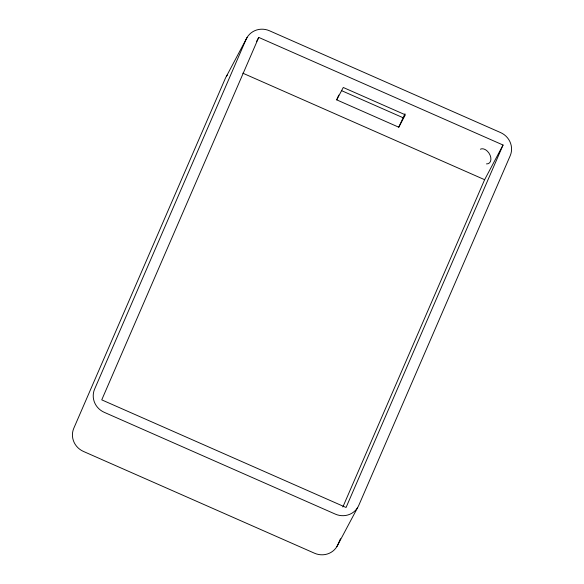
<?xml version="1.0" encoding="UTF-8"?>
<svg xmlns="http://www.w3.org/2000/svg" width="584" height="584" viewBox="0 0 584 584"><rect width="100%" height="100%" fill="white"/><g stroke="black" fill="none" stroke-linecap="round" stroke-linejoin="round"><path stroke-width="0.88" d="M258.734 37.405L101.747 399.858L346.057 507.481L503.05 145.029L258.734 37.405L256.639 41.347M336.698 99.857L343.275 87.483L405.347 114.829L398.762 127.203L336.698 99.857L338.764 95.09M398.762 127.203L404.953 113.792M342.852 506.992L484.618 179.697L503.05 145.029M340.457 538.74L337.924 544.595A18.046 17.323 28 0 1 314.528 553.231L83.424 451.425A18.046 17.323 28 0 1 73.803 428.247L225.278 78.511A18.046 17.323 28 0 1 227.629 74.65M226.322 76.504L247.12 37.391M336.88 546.609L357.678 507.496M341.655 90.681L402.902 117.661M242.805 73.175L484.618 179.697M480.384 149.197A8.256 5.482 58 0 1 490.107 155.213A8.256 5.482 58 0 1 486.487 163.907M246.076 39.405L94.601 389.134A18.046 17.323 28 0 0 104.215 412.311L335.326 514.117A18.046 17.323 28 0 0 358.722 505.489L510.197 155.753A18.046 17.323 28 0 0 500.576 132.575L269.472 30.769A18.046 17.323 28 0 0 246.076 39.405"/></g></svg>
